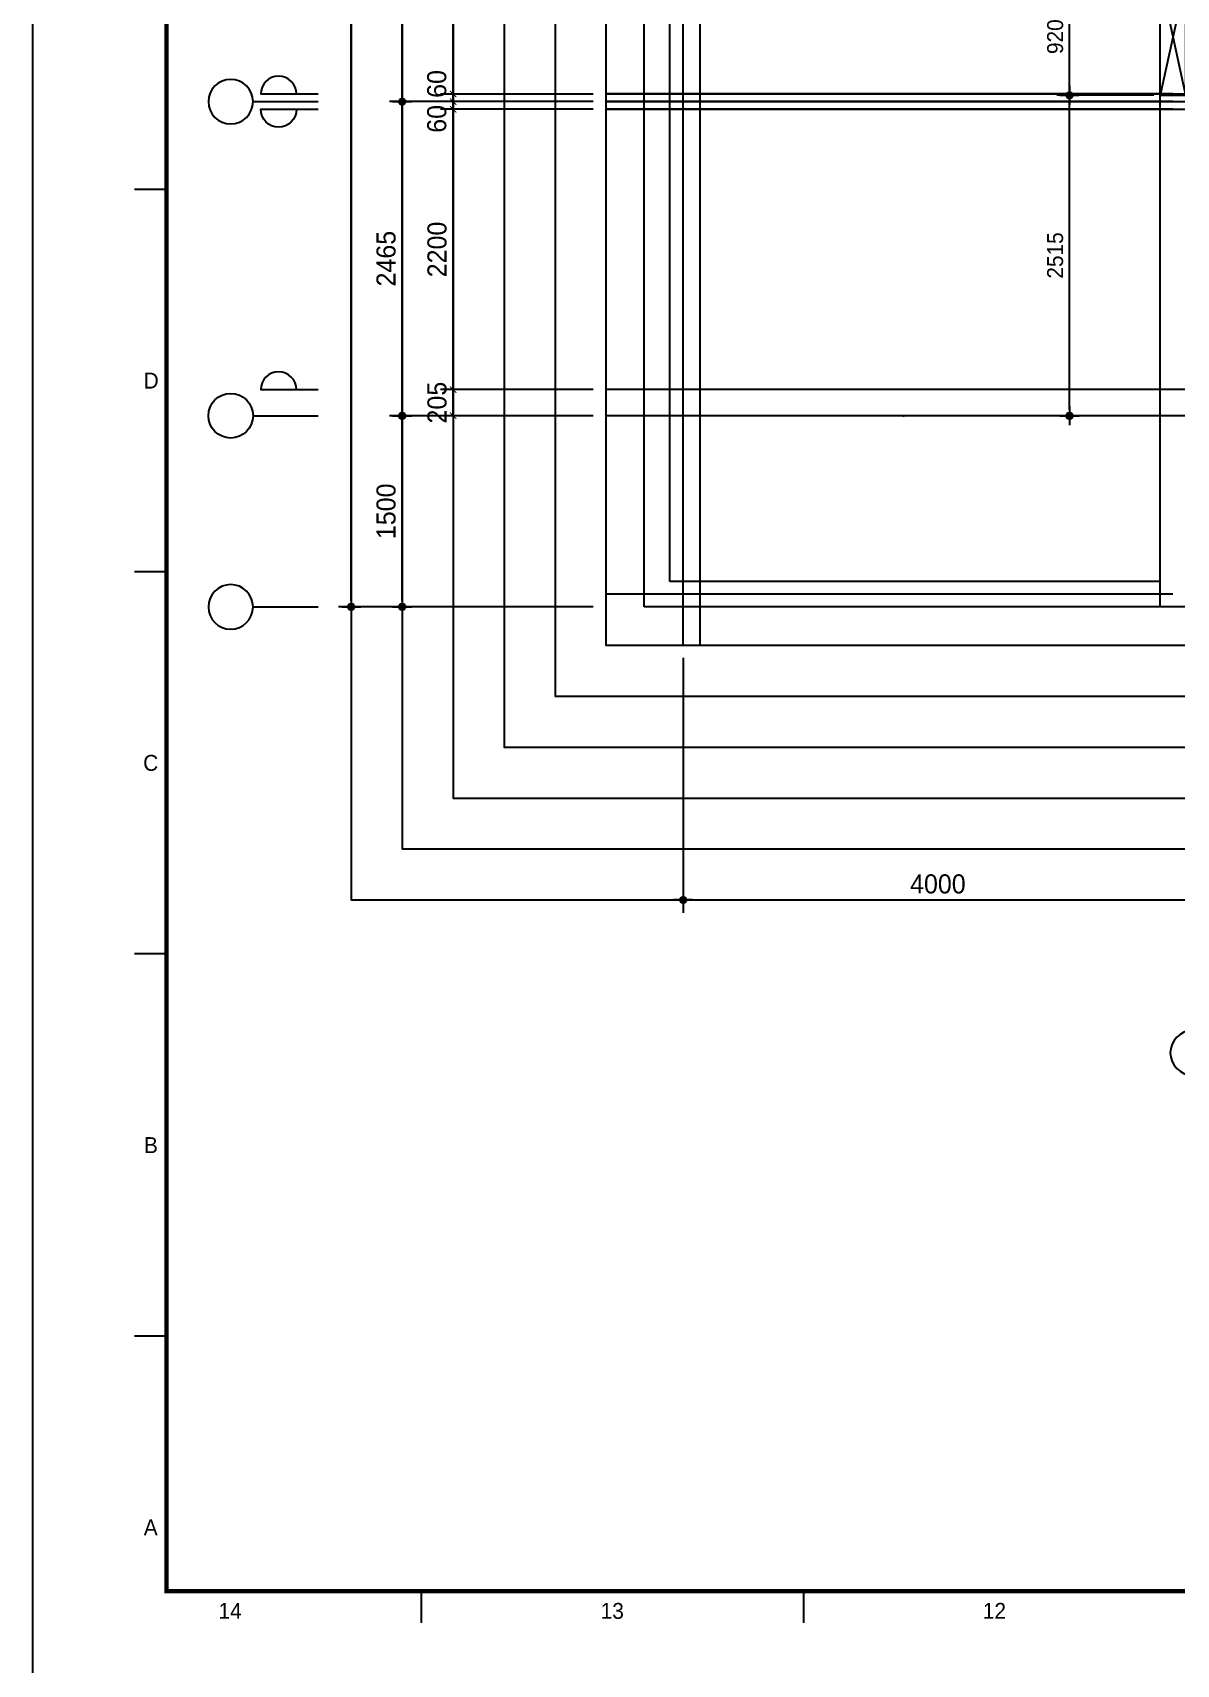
# Model space of a CAD drawing. Header units: millimetres. Extents: x 0 to 92204, y -190080 to 23760.
# Drawn here: x 0 to 8978, y -130405 to -117599 of the extents above; entities that cross this region are included whole.
import ezdxf
from ezdxf.enums import TextEntityAlignment as Align

# ---------------------------------------------------------------- set-up
doc = ezdxf.new("R2010")
doc.units = ezdxf.units.MM
doc.header["$LTSCALE"] = 100
doc.linetypes.add('AUDIT_D_220706163347-0', pattern=[0])
doc.linetypes.add('CEN', pattern=[62, 60, -1, 0, -1])
doc.layers.get('defpoints').update_dxf_attribs({"color": 139})
for name, color, linetype in [('A-치수', 7, 'AUDIT_D_220706163347-0'), ('AA-BORD-FORM', 7, 'Continuous'), ('AA-BORD-TEXT', 3, 'Continuous'), ('AA-XXXX-DIMS', 7, 'Continuous'), ('CEN_CON', 1, 'CEN'), ('CEN_WALL', 12, 'CEN'), ('CONC', 2, 'Continuous'), ('DIM', 7, 'AUDIT_D_220706163347-0'), ('ELE3_CON', 7, 'Continuous'), ('MC', 135, 'Continuous'), ('창호-open', 4, 'Continuous')]:
    doc.layers.add(name, color=color, linetype=linetype)
doc.layers.add('AA-XXXX-MC', color=153, linetype='AUDIT_D_220706163347-0', plot=False)
doc.styles.add('HAUD01', font='Dotum.ttf')
doc.styles.add('돋움', font='Dotum.ttf')
doc.styles.add('맑은고딕', font='malgun.ttf', dxfattribs={"width": 0.9})
doc.dimstyles.new('DIM-50', dxfattribs={"dimscale": 50, "dimtxt": 3, "dimasz": 1, "dimexe": 2, "dimexo": 2, "dimgap": 1, "dimtad": 1, "dimdec": 0, "dimzin": 0, "dimdsep": 46, "dimtxsty": '맑은고딕', "dimblk1": 'DIMDOT', "dimblk2": 'DIMDOT', "dimsah": 1, "dimcen": 0.09, "dimdle": 2, "dimclrd": 7, "dimclre": 7, "dimclrt": 3, "dimadec": 0, "dimazin": 0, "dimtfac": 1, "dimtdec": 0, "dimtix": 1, "dimtmove": 2, "dimatfit": 3, "dimldrblk": 'DIMDOT', "dimfxl": 1, "dimtolj": 1, "dimtzin": 0, "dimarcsym": 0})
doc.dimstyles.new('MCDIM-50', dxfattribs={"dimscale": 50, "dimtxt": 3, "dimasz": 1, "dimexe": 2, "dimexo": 2, "dimgap": 1, "dimtad": 1, "dimdec": 0, "dimzin": 0, "dimdsep": 46, "dimtxsty": '맑은고딕', "dimblk1": 'ARCHTICK', "dimblk2": 'ARCHTICK', "dimsah": 1, "dimcen": 0.09, "dimdle": 2, "dimclrd": 7, "dimclre": 7, "dimclrt": 3, "dimadec": 0, "dimazin": 0, "dimtfac": 1, "dimtdec": 0, "dimtix": 1, "dimtmove": 2, "dimatfit": 3, "dimldrblk": 'ARCHTICK', "dimfxl": 1, "dimtolj": 1, "dimtzin": 0, "dimarcsym": 0})
doc.dimstyles.new('내부100', dxfattribs={"dimscale": 50, "dimtxt": 2.5, "dimasz": 1, "dimexe": 2, "dimexo": 1, "dimgap": 1, "dimtad": 1, "dimdec": 0, "dimzin": 0, "dimdsep": 46, "dimtxsty": '돋움', "dimblk1": 'DIMDOT', "dimblk2": 'DIMDOT', "dimsah": 1, "dimcen": 0.09, "dimdle": 2, "dimclrd": 7, "dimclre": 7, "dimclrt": 3, "dimadec": 0, "dimazin": 0, "dimtfac": 1, "dimtdec": 0, "dimtix": 1, "dimtmove": 2, "dimatfit": 3, "dimldrblk": 'DIMDOT', "dimfxl": 1, "dimtolj": 1, "dimtzin": 0, "dimarcsym": 0})

# ---------------------------------------------------------------- blocks, each defined once
blk = doc.blocks.new('U-121A(기본)', base_point=(-97043, -98978))
at = {"layer": 'CEN_CON'}
for p, q in [((-125103, -99278), (-125103, -88643)), ((-121258, -98878), (-125708, -98878)), ((-111073, -98978), (-121258, -98978))]:
    blk.add_line(p, q, dxfattribs=at)
at = {"layer": 'CEN_WALL'}
for p, q in [((-125708, -95013), (-111073, -95013)), ((-111073, -97478), (-125708, -97478))]:
    blk.add_line(p, q, dxfattribs=at)
at = {"layer": 'CONC'}
for p, q in [((-121358, -98978), (-121358, -94963)), ((-121358, -94963), (-121158, -94963)), ((-120698, -98978), (-121358, -98978))]:
    blk.add_line(p, q, dxfattribs=at)
at = {"layer": 'ELE3_CON'}
for p, q in [((-125408, -98978), (-125408, -89533)), ((-125208, -98778), (-125208, -89733)), ((-121358, -98778), (-125208, -98778)), ((-121358, -98978), (-125408, -98978))]:
    blk.add_line(p, q, dxfattribs=at)
at = {"layer": 'MC'}
for p, q in [((-124968, -99278), (-124968, -88643)), ((-125708, -94953), (-111073, -94953)), ((-125708, -95073), (-111073, -95073)), ((-111073, -97273), (-125708, -97273))]:
    blk.add_line(p, q, dxfattribs=at)
blk = doc.blocks.new('중심')
at = {"layer": 'DIM'}
blk.add_line((-350, 0), (0, 0), dxfattribs=at)
blk.add_circle((-470, 0), 120, dxfattribs=at)
blk = doc.blocks.new('DIMDOT')
at = {"layer": 'AA-XXXX-DIMS'}
for p, q in [((-1.5, 0), (1.5, 0)), ((0, -1.5), (0, 1.5))]:
    blk.add_line(p, q, dxfattribs=at)
for radius in [0.5, 0.25]:
    blk.add_circle((0, 0), radius, dxfattribs=at)
blk = doc.blocks.new('*D2947')
at = {"layer": 'defpoints', "color": 0, "transparency": 16777216}
for p in [(2901, -144366), (4501, -144366), (4501, -145866)]:
    blk.add_point(p, dxfattribs=at)
at = {"layer": 'DIM', "color": 7, "lineweight": -2, "transparency": 16777216}
for p, q in [((4401, -144366), (2801, -144366)), ((2901, -145816), (2901, -144416)), ((4401, -145866), (2801, -145866))]:
    blk.add_line(p, q, dxfattribs=at)
at = {"layer": 'DIM', "color": 7, "lineweight": -2, "transparency": 16777216, "xscale": 50, "yscale": 50, "zscale": 50}
for p, rotation in [((2901, -144366), 90), ((2901, -145866), 270)]:
    blk.add_blockref('DIMDOT', p, dxfattribs=dict(at, rotation=rotation))
at = {"layer": 'DIM', "color": 3, "transparency": 16777216, "insert": (2775, -145116), "char_height": 150, "attachment_point": 5, "rotation": 90, "style": 'HAUD01'}
blk.add_mtext('\\A1;1500', dxfattribs=at)
blk = doc.blocks.new('*D2948')
at = {"layer": 'defpoints', "color": 0, "transparency": 16777216}
for p in [(2901, -141901), (4501, -141901), (4501, -144366)]:
    blk.add_point(p, dxfattribs=at)
at = {"layer": 'DIM', "color": 7, "lineweight": -2, "transparency": 16777216}
for p, q in [((4401, -141901), (2801, -141901)), ((2901, -144316), (2901, -141951)), ((4401, -144366), (2801, -144366))]:
    blk.add_line(p, q, dxfattribs=at)
at = {"layer": 'DIM', "color": 7, "lineweight": -2, "transparency": 16777216, "xscale": 50, "yscale": 50, "zscale": 50}
for p, rotation in [((2901, -141901), 90), ((2901, -144366), 270)]:
    blk.add_blockref('DIMDOT', p, dxfattribs=dict(at, rotation=rotation))
at = {"layer": 'DIM', "color": 3, "transparency": 16777216, "insert": (2775, -143133), "char_height": 150, "attachment_point": 5, "rotation": 90, "style": 'HAUD01'}
blk.add_mtext('\\A1;2465', dxfattribs=at)
blk = doc.blocks.new('*D2949')
at = {"layer": 'defpoints', "color": 0, "transparency": 16777216}
for p in [(2901, -137581), (4501, -137581), (4501, -141901)]:
    blk.add_point(p, dxfattribs=at)
at = {"layer": 'DIM', "color": 7, "lineweight": -2, "transparency": 16777216}
for p, q in [((4401, -137581), (2801, -137581)), ((2901, -141851), (2901, -137631)), ((4401, -141901), (2801, -141901))]:
    blk.add_line(p, q, dxfattribs=at)
at = {"layer": 'DIM', "color": 7, "lineweight": -2, "transparency": 16777216, "xscale": 50, "yscale": 50, "zscale": 50}
for p, rotation in [((2901, -137581), 90), ((2901, -141901), 270)]:
    blk.add_blockref('DIMDOT', p, dxfattribs=dict(at, rotation=rotation))
at = {"layer": 'DIM', "color": 3, "transparency": 16777216, "insert": (2775, -139741), "char_height": 150, "attachment_point": 5, "rotation": 90, "style": 'HAUD01'}
blk.add_mtext('\\A1;4320', dxfattribs=at)
blk = doc.blocks.new('*D2952')
at = {"layer": 'defpoints', "color": 0, "transparency": 16777216}
for p in [(2501, -135831), (4501, -135831), (4501, -145866)]:
    blk.add_point(p, dxfattribs=at)
at = {"layer": 'DIM', "color": 7, "lineweight": -2, "transparency": 16777216}
for p, q in [((4401, -135831), (2401, -135831)), ((2501, -145816), (2501, -135881)), ((4401, -145866), (2401, -145866))]:
    blk.add_line(p, q, dxfattribs=at)
at = {"layer": 'DIM', "color": 7, "lineweight": -2, "transparency": 16777216, "xscale": 50, "yscale": 50, "zscale": 50}
for p, rotation in [((2501, -135831), 90), ((2501, -145866), 270)]:
    blk.add_blockref('DIMDOT', p, dxfattribs=dict(at, rotation=rotation))
at = {"layer": 'DIM', "color": 3, "transparency": 16777216, "insert": (2375, -140848), "char_height": 150, "attachment_point": 5, "rotation": 90, "style": 'HAUD01'}
blk.add_mtext('\\A1;10035', dxfattribs=at)
blk = doc.blocks.new('_ArchTick')
at = {"color": 0, "linetype": 'ByBlock', "const_width": 0.15}
blk.add_lwpolyline([(-0.5, -0.5), (0.5, 0.5)], dxfattribs=at)
blk = doc.blocks.new('*D2953')
at = {"layer": 'defpoints', "color": 0, "linetype": 'ByBlock', "transparency": 16777216}
for p in [(3301, -144161), (4501, -144161), (4501, -144366)]:
    blk.add_point(p, dxfattribs=at)
at = {"layer": 'DIM', "color": 7, "linetype": 'ByBlock', "lineweight": -2, "transparency": 16777216}
for p, q in [((4401, -144161), (3201, -144161)), ((3301, -144161), (3301, -144111)), ((3301, -144366), (3301, -144161)), ((4401, -144366), (3201, -144366)), ((3301, -144366), (3301, -144416))]:
    blk.add_line(p, q, dxfattribs=at)
at = {"layer": 'DIM', "color": 7, "linetype": 'ByBlock', "lineweight": -2, "transparency": 16777216, "xscale": 50, "yscale": 50, "zscale": 50}
for p, rotation in [((3301, -144161), 270), ((3301, -144366), 90)]:
    blk.add_blockref('_ArchTick', p, dxfattribs=dict(at, rotation=rotation))
at = {"layer": 'DIM', "color": 3, "linetype": 'ByBlock', "transparency": 16777216, "insert": (3175, -144263), "char_height": 150, "attachment_point": 5, "rotation": 90, "style": 'HAUD01'}
blk.add_mtext('\\A1;205', dxfattribs=at)
blk = doc.blocks.new('*D2954')
at = {"layer": 'defpoints', "color": 0, "linetype": 'ByBlock', "transparency": 16777216}
for p in [(3301, -141961), (4501, -141961), (4501, -144161)]:
    blk.add_point(p, dxfattribs=at)
at = {"layer": 'DIM', "color": 7, "linetype": 'ByBlock', "lineweight": -2, "transparency": 16777216}
for p, q in [((3301, -144261), (3301, -141861)), ((4401, -141961), (3201, -141961)), ((4401, -144161), (3201, -144161))]:
    blk.add_line(p, q, dxfattribs=at)
at = {"layer": 'DIM', "color": 7, "linetype": 'ByBlock', "lineweight": -2, "transparency": 16777216, "xscale": 50, "yscale": 50, "zscale": 50}
for p, rotation in [((3301, -141961), 90), ((3301, -144161), 270)]:
    blk.add_blockref('_ArchTick', p, dxfattribs=dict(at, rotation=rotation))
at = {"layer": 'DIM', "color": 3, "linetype": 'ByBlock', "transparency": 16777216, "insert": (3175, -143061), "char_height": 150, "attachment_point": 5, "rotation": 90, "style": 'HAUD01'}
blk.add_mtext('\\A1;2200', dxfattribs=at)
blk = doc.blocks.new('*D2955')
at = {"layer": 'defpoints', "color": 0, "linetype": 'ByBlock', "transparency": 16777216}
for p in [(3301, -141901), (4501, -141901), (4501, -141961)]:
    blk.add_point(p, dxfattribs=at)
at = {"layer": 'DIM', "color": 7, "linetype": 'ByBlock', "lineweight": -2, "transparency": 16777216}
for p, q in [((3301, -141901), (3301, -141851)), ((4401, -141901), (3201, -141901)), ((4401, -141961), (3201, -141961)), ((3301, -141961), (3301, -141901)), ((3301, -141961), (3301, -142011))]:
    blk.add_line(p, q, dxfattribs=at)
at = {"layer": 'DIM', "color": 7, "linetype": 'ByBlock', "lineweight": -2, "transparency": 16777216, "xscale": 50, "yscale": 50, "zscale": 50}
for p, rotation in [((3301, -141901), 270), ((3301, -141961), 90)]:
    blk.add_blockref('_ArchTick', p, dxfattribs=dict(at, rotation=rotation))
at = {"layer": 'DIM', "color": 3, "linetype": 'ByBlock', "transparency": 16777216, "insert": (3173, -142036), "char_height": 150, "attachment_point": 5, "rotation": 90, "style": 'HAUD01'}
blk.add_mtext('\\A1;60', dxfattribs=at)
blk = doc.blocks.new('*D2956')
at = {"layer": 'defpoints', "color": 0, "linetype": 'ByBlock', "transparency": 16777216}
for p in [(3301, -141841), (4501, -141841), (4501, -141901)]:
    blk.add_point(p, dxfattribs=at)
at = {"layer": 'DIM', "color": 7, "linetype": 'ByBlock', "lineweight": -2, "transparency": 16777216}
for p, q in [((4401, -141841), (3201, -141841)), ((3301, -141841), (3301, -141791)), ((3301, -141901), (3301, -141841)), ((4401, -141901), (3201, -141901)), ((3301, -141901), (3301, -141951))]:
    blk.add_line(p, q, dxfattribs=at)
at = {"layer": 'DIM', "color": 7, "linetype": 'ByBlock', "lineweight": -2, "transparency": 16777216, "xscale": 50, "yscale": 50, "zscale": 50}
for p, rotation in [((3301, -141841), 270), ((3301, -141901), 90)]:
    blk.add_blockref('_ArchTick', p, dxfattribs=dict(at, rotation=rotation))
at = {"layer": 'DIM', "color": 3, "linetype": 'ByBlock', "transparency": 16777216, "insert": (3173, -141762), "char_height": 150, "attachment_point": 5, "rotation": 90, "style": 'HAUD01'}
blk.add_mtext('\\A1;60', dxfattribs=at)
blk = doc.blocks.new('*D2957')
at = {"layer": 'defpoints', "color": 0, "linetype": 'ByBlock', "transparency": 16777216}
for p in [(3301, -137786), (4501, -137786), (4501, -141841)]:
    blk.add_point(p, dxfattribs=at)
at = {"layer": 'DIM', "color": 7, "linetype": 'ByBlock', "lineweight": -2, "transparency": 16777216}
for p, q in [((4401, -137786), (3201, -137786)), ((3301, -141941), (3301, -137686)), ((4401, -141841), (3201, -141841))]:
    blk.add_line(p, q, dxfattribs=at)
at = {"layer": 'DIM', "color": 7, "linetype": 'ByBlock', "lineweight": -2, "transparency": 16777216, "xscale": 50, "yscale": 50, "zscale": 50}
for p, rotation in [((3301, -137786), 90), ((3301, -141841), 270)]:
    blk.add_blockref('_ArchTick', p, dxfattribs=dict(at, rotation=rotation))
at = {"layer": 'DIM', "color": 3, "linetype": 'ByBlock', "transparency": 16777216, "insert": (3175, -139813), "char_height": 150, "attachment_point": 5, "rotation": 90, "style": 'HAUD01'}
blk.add_mtext('\\A1;4055', dxfattribs=at)
blk = doc.blocks.new('*D2959')
at = {"layer": 'defpoints', "color": 0, "transparency": 16777216}
for p in [(5106, -146166), (9106, -146166), (9106, -148166)]:
    blk.add_point(p, dxfattribs=at)
at = {"layer": 'DIM', "color": 7, "lineweight": -2, "transparency": 16777216}
for p, q in [((5106, -146266), (5106, -148266)), ((9106, -146266), (9106, -148266)), ((5156, -148166), (9056, -148166))]:
    blk.add_line(p, q, dxfattribs=at)
at = {"layer": 'DIM', "color": 7, "lineweight": -2, "transparency": 16777216, "xscale": 50, "yscale": 50, "zscale": 50, "rotation": 180}
blk.add_blockref('DIMDOT', (5106, -148166), dxfattribs=at)
at = {"layer": 'DIM', "color": 7, "lineweight": -2, "transparency": 16777216, "xscale": 50, "yscale": 50, "zscale": 50}
blk.add_blockref('DIMDOT', (9106, -148166), dxfattribs=at)
at = {"layer": 'DIM', "color": 3, "transparency": 16777216, "insert": (7106, -148041), "char_height": 150, "attachment_point": 5, "style": 'HAUD01'}
blk.add_mtext('\\A1;4000', dxfattribs=at)
blk = doc.blocks.new('XR-FORM 청주월명')
at = {"layer": 'AA-BORD-FORM', "color": 2}
for p, q in [((21, 237), (16, 237)), ((21, 177), (16, 177)), ((21, 117), (16, 117)), ((21, 57), (16, 57)), ((61, 17), (61, 12)), ((121, 17), (121, 12))]:
    blk.add_line(p, q, dxfattribs=at)
at = {"layer": 'AA-BORD-FORM', "color": 1}
blk.add_lwpolyline([(0, 0), (841, 0), (841, 594), (0, 594)], close=True, dxfattribs=at)
at = {"layer": 'AA-BORD-FORM', "color": 2, "const_width": 0.682}
blk.add_lwpolyline([(21, 17), (21, 577), (821, 577), (821, 17)], close=True, dxfattribs=at)
at = {"layer": 'AA-BORD-TEXT', "color": 7, "style": 'HAUD01'}
for s, p in [('D', (18.61, 207)), ('C', (18.54, 147)), ('B', (18.58, 87)), ('A', (18.54, 27)), ('14', (31, 13.9)), ('13', (91, 13.9)), ('12', (151, 13.9))]:
    blk.add_text(s, height=2.5, dxfattribs=at).set_placement(p, align=Align.MIDDLE_CENTER)
blk = doc.blocks.new('*D1174')
at = {"layer": 'defpoints', "color": 0, "transparency": 16777216}
for p in [(8139, -118091), (8851, -118091), (8851, -120606)]:
    blk.add_point(p, dxfattribs=at)
at = {"layer": 'DIM', "color": 7, "lineweight": -2, "transparency": 16777216}
for p, q in [((8801, -118091), (8039, -118091)), ((8139, -120556), (8139, -118141)), ((8801, -120606), (8039, -120606))]:
    blk.add_line(p, q, dxfattribs=at)
at = {"layer": 'DIM', "color": 7, "lineweight": -2, "transparency": 16777216, "xscale": 50, "yscale": 50, "zscale": 50}
for p, rotation in [((8139, -118091), 90), ((8139, -120606), 270)]:
    blk.add_blockref('DIMDOT', p, dxfattribs=dict(at, rotation=rotation))
at = {"layer": 'DIM', "color": 3, "transparency": 16777216, "insert": (8027, -119348), "char_height": 125, "attachment_point": 5, "rotation": 90, "style": '돋움'}
blk.add_mtext('\\A1;2515', dxfattribs=at)
blk = doc.blocks.new('*D1175')
at = {"layer": 'defpoints', "color": 0, "transparency": 16777216}
for p in [(8139, -117171), (8851, -117171), (8851, -118091)]:
    blk.add_point(p, dxfattribs=at)
at = {"layer": 'DIM', "color": 7, "lineweight": -2, "transparency": 16777216}
for p, q in [((8801, -117171), (8039, -117171)), ((8139, -118041), (8139, -117221)), ((8801, -118091), (8039, -118091))]:
    blk.add_line(p, q, dxfattribs=at)
at = {"layer": 'DIM', "color": 7, "lineweight": -2, "transparency": 16777216, "xscale": 50, "yscale": 50, "zscale": 50}
for p, rotation in [((8139, -117171), 90), ((8139, -118091), 270)]:
    blk.add_blockref('DIMDOT', p, dxfattribs=dict(at, rotation=rotation))
at = {"layer": 'DIM', "color": 3, "transparency": 16777216, "insert": (8027, -117631), "char_height": 125, "attachment_point": 5, "rotation": 90, "style": '돋움'}
blk.add_mtext('\\A1;920', dxfattribs=at)
blk = doc.blocks.new('DIM-1108')
at = {"layer": 'DIM'}
for points in [[(2070.7, -141840.9, 1), (1790.7, -141840.9), (2240.7, -141840.9)], [(2070.7, -141960.9, -1), (1790.7, -141960.9), (2240.7, -141960.9)], [(2070.7, -144160.9, 1), (1790.7, -144160.9), (2240.7, -144160.9)]]:
    blk.add_lwpolyline(points, format="xyb", dxfattribs=at)
at = {"layer": 'A-치수', "xscale": -1.458333333333333, "yscale": 1.458333333333333, "zscale": 1.458333333333333}
for p, rotation in [((2240.7, -141900.9), 180), ((2240.7, -145865.9), 180), ((9105.6, -148680.3), 270)]:
    blk.add_blockref('중심', p, dxfattribs=dict(at, rotation=rotation))
at = {"layer": 'A-치수', "xscale": 1.458333333333333, "yscale": 1.458333333333333, "zscale": 1.458333333333333}
blk.add_blockref('중심', (2240.7, -144365.9), dxfattribs=at)
at = {"layer": 'DIM'}
for base, p1, p2, angle, override, picture, middle in [((2500.6, -135830.9), (4500.6, -145865.9), (4500.6, -135830.9), 90, {"dimscale": 50, "dimtxsty": 'HAUD01'}, '*D2952', (2375.5, -140848.4)), ((2900.6, -137580.9), (4500.6, -141900.9), (4500.6, -137580.9), 90, {"dimscale": 50, "dimtxsty": 'HAUD01'}, '*D2949', (2775.5, -139740.9)), ((2900.6, -141900.9), (4500.6, -144365.9), (4500.6, -141900.9), 90, {"dimscale": 50, "dimtxsty": 'HAUD01'}, '*D2948', (2775.5, -143133.4)), ((2900.6, -144365.9), (4500.6, -145865.9), (4500.6, -144365.9), 90, {"dimscale": 50, "dimtxsty": 'HAUD01'}, '*D2947', (2775.5, -145115.9)), ((9105.6, -148165.9), (5105.6, -146165.9), (9105.6, -146165.9), 180, {"dimtxsty": 'HAUD01'}, '*D2959', (7105.6, -148040.8))]:
    dim = blk.add_linear_dim(base=base, p1=p1, p2=p2, angle=angle, dimstyle='DIM-50', override=override, dxfattribs=at)
    dim.commit()
    dim.dimension.update_dxf_attribs({"geometry": picture, "text_midpoint": middle})
at = {"layer": 'DIM', "linetype": 'ByBlock'}
for base, p1, p2, picture, middle in [((3300.6, -137785.9), (4500.6, -141840.9), (4500.6, -137785.9), '*D2957', (3175.5, -139813.4)), ((3300.6, -141960.9), (4500.6, -144160.9), (4500.6, -141960.9), '*D2954', (3175.5, -143060.9)), ((3300.6, -144160.9), (4500.6, -144365.9), (4500.6, -144160.9), '*D2953', (3175.5, -144263.4))]:
    dim = blk.add_linear_dim(base=base, p1=p1, p2=p2, angle=90, dimstyle='MCDIM-50', override={"dimtxsty": 'HAUD01'}, dxfattribs=at)
    dim.commit()
    dim.dimension.update_dxf_attribs({"geometry": picture, "text_midpoint": middle})
for base, p1, p2, picture, middle in [((3300.6, -141840.9), (4500.6, -141900.9), (4500.6, -141840.9), '*D2956', (3173.1, -141762.2)), ((3300.6, -141900.9), (4500.6, -141960.9), (4500.6, -141900.9), '*D2955', (3173.1, -142036))]:
    dim = blk.add_linear_dim(base=base, p1=p1, p2=p2, angle=90, dimstyle='MCDIM-50', override={"dimtxsty": 'HAUD01'}, dxfattribs=at)
    dim.commit()
    dim.dimension.update_dxf_attribs({"geometry": picture, "text_midpoint": middle, "dimtype": 128})

msp = doc.modelspace()

# ---------------------------------------------------------------- linework, layer by layer
at = {"layer": 'AA-XXXX-MC'}
for p, q in [((8950.6, -118080.9), (4500.6, -118080.9)), ((8950.6, -118200.9), (4500.6, -118200.9)), ((8950.6, -120400.9), (4500.6, -120400.9))]:
    msp.add_line(p, q, dxfattribs=at)
at = {"layer": 'CEN_CON'}
for p, q in [((8950.6, -118140.9), (4500.6, -118140.9)), ((8950.6, -120605.9), (4500.6, -120605.9))]:
    msp.add_line(p, q, dxfattribs=at)
at = {"layer": 'defpoints'}
for points in [[(36366.1, -107030.9), (2500.6, -107030.9), (2500.6, -124405.9), (36366.1, -124405.9)], [(35966.1, -107430.9), (2900.6, -107430.9), (2900.6, -124005.9), (35966.1, -124005.9)], [(35566.1, -107830.9), (3300.6, -107830.9), (3300.6, -123605.9), (35566.1, -123605.9)], [(35166.1, -108230.9), (3700.6, -108230.9), (3700.6, -123205.9), (35166.1, -123205.9)], [(34766.1, -108630.9), (4100.6, -108630.9), (4100.6, -122805.9), (34766.1, -122805.9)], [(34366.1, -109030.9), (4500.6, -109030.9), (4500.6, -122405.9), (34366.1, -122405.9)]]:
    msp.add_lwpolyline(points, close=True, dxfattribs=at)
at = {"layer": '창호-open'}
for p, q in [((8850.6, -117170.9), (9050.6, -118090.9)), ((9050.6, -117170.9), (8851.1, -118090.9))]:
    msp.add_line(p, q, dxfattribs=at)
msp.add_lwpolyline([(9050.6, -118090.9), (8850.6, -118090.9), (8850.6, -117170.9), (9050.6, -117170.9)], close=True, dxfattribs=at)

# ---------------------------------------------------------------- block references
for name, p in [('DIM-1108', (0, 23760)), ('U-121A(기본)', (33165.6, -122105.9))]:
    msp.add_blockref(name, p)
at = {"xscale": 50, "yscale": 50, "zscale": 50}
msp.add_blockref('XR-FORM 청주월명', (0, -130680), dxfattribs=at)

# ---------------------------------------------------------------- dimensions: what is measured, and where the dimension line sits
at = {"layer": 'DIM'}
for base, p1, p2, picture, middle in [((8139.4, -117170.9), (8850.6, -118090.9), (8850.6, -117170.9), '*D1175', (8026.8, -117630.9)), ((8139.4, -118090.9), (8850.6, -120605.9), (8850.6, -118090.9), '*D1174', (8026.8, -119348.4))]:
    dim = msp.add_linear_dim(base=base, p1=p1, p2=p2, angle=90, dimstyle='내부100', override={"dimscale": 50}, dxfattribs=at)
    dim.commit()
    dim.dimension.update_dxf_attribs({"geometry": picture, "text_midpoint": middle})

doc.saveas('drawing.dxf')
